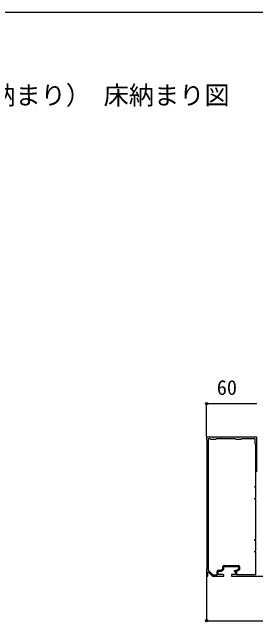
# Model space of a CAD drawing. Units: millimetres, scale not verified. Extents: x -1050 to 1050, y -1565 to 1555.
# Drawn here: x -346 to -56, y 771 to 1495 of the extents above; entities that cross this region are included whole.
import ezdxf
from ezdxf.enums import TextEntityAlignment as Align

# ---------------------------------------------------------------- set-up
doc = ezdxf.new("R2010")
doc.units = ezdxf.units.MM
doc.header["$LTSCALE"] = 8
for name, color, linetype in [('0-1_USER1', 3, 'Continuous'), ('0-2_YKK_11', 7, 'Continuous'), ('0-5_YKK_D', 6, 'Continuous'), ('0-6_YKK_ZWAK', 7, 'Continuous')]:
    doc.layers.add(name, color=color, linetype=linetype)
doc.styles.add('ＭＳ ゴシック', font='')
doc.styles.get('ＭＳ ゴシック').set_extended_font_data('MS Gothic')

msp = doc.modelspace()

# ---------------------------------------------------------------- linework, layer by layer
at = {"layer": '0-2_YKK_11'}
msp.add_line((-94.1, 838.101), (-77.4, 838.101), dxfattribs=at)
for points in [[(-55, 949.301), (-55, 990.301), (-76.542, 990.301), (-76.725, 990.181), (-77.275, 990.181), (-77.458, 990.301), (-97.542, 990.301), (-97.725, 990.181), (-98.275, 990.181), (-98.458, 990.301), (-106.542, 990.301), (-106.725, 990.181), (-107.275, 990.181), (-107.458, 990.301), (-115, 990.301), (-115, 987.301), (-114.7, 987.001)], [(-114.7, 987.001), (-114.7, 833.601), (-115, 833.301), (-115, 825.301), (-113.5, 825.301), (-113.5, 830.201), (-113.132, 830.355), (-108, 825.301), (-94.5, 825.301), (-94.5, 826.301)], [(-113.1, 988.501), (-113.1, 832.429), (-107.385, 826.801), (-102.4, 826.801), (-102.4, 830.801)], [(-75.9, 836.601), (-75.9, 832.747), (-79.4, 830.747), (-79.4, 827.301), (-56.5, 827.301), (-56.5, 853.801), (-57.5, 853.801), (-57.5, 854.801), (-56.5, 854.801), (-56.5, 867.801), (-57.5, 867.801), (-57.5, 868.801), (-56.5, 868.801), (-56.5, 916.801), (-57.5, 916.801), (-57.5, 917.801), (-56.5, 917.801), (-56.5, 930.801), (-57.5, 930.801), (-57.5, 931.801), (-56.5, 931.801), (-56.5, 981.801), (-57, 982.301), (-57, 988.301), (-73.5, 988.301), (-74, 987.801), (-80, 987.801), (-80.7, 988.501), (-94.8, 988.501), (-95, 988.301), (-103.5, 988.301), (-104, 987.801), (-110, 987.801), (-110.7, 988.501), (-113.1, 988.501)], [(-95.5, 827.301), (-101.1, 827.301), (-101.1, 831.001), (-97.6, 831.001), (-94.3, 833.501), (-94.3, 836.801), (-77.2, 836.801), (-77.2, 833.501), (-80.525, 831.601), (-82.2, 831.601), (-82.2, 830.701), (-80.7, 830.701), (-80.7, 827.301), (-85.5, 827.301), (-85.5, 825.301), (-59.458, 825.301), (-59.275, 825.421), (-58.725, 825.421), (-58.542, 825.301), (-42.458, 825.301), (-42.275, 825.421), (-41.725, 825.421), (-41.542, 825.301), (-35.8, 825.301)], [(-100.9, 832.301), (-98.037, 832.301), (-95.6, 834.148), (-95.6, 836.601)]]:
    msp.add_lwpolyline(points, dxfattribs=at)
for centre, radius, start, end in [((-94.1, 836.601), 1.5, 90.00001, 179.99999), ((-77.4, 836.601), 1.5, 0.00001, 89.99999), ((-100.9, 830.801), 1.5, 90.00001, 179.99999), ((-95.5, 826.301), 1, 0.00001, 89.99999)]:
    msp.add_arc(centre, radius, start, end, dxfattribs=at)
at = {"layer": '0-5_YKK_D'}
for p, q in [((-115, 991.001), (-115, 1031.301)), ((-115, 1030.301), (-55, 1030.301)), ((-115, 824.601), (-115, 771.301)), ((-115, 772.301), (450, 772.301))]:
    msp.add_line(p, q, dxfattribs=at)
for centre in [(-115, 1030.301), (-115, 772.301)]:
    msp.add_circle(centre, 1.275, dxfattribs=at)
at = {"layer": '0-6_YKK_ZWAK'}
msp.add_line((-1050, 1495.3), (1050, 1495.3), dxfattribs=at)

# ---------------------------------------------------------------- texts
at = {"layer": '0-1_USER1', "style": 'ＭＳ ゴシック'}
msp.add_text('■ルシアス バルコニー 持ち出し式（胴差し納まり） 床納まり図', height=21.99, dxfattribs=at).set_placement((-972.307, 1379.05), align=Align.BOTTOM_LEFT)
at = {"layer": '0-5_YKK_D', "style": 'ＭＳ ゴシック'}
msp.add_text('60', height=17.6, dxfattribs=at).set_placement((-102.795, 1035.301), align=Align.BOTTOM_LEFT)

doc.saveas('drawing.dxf')
